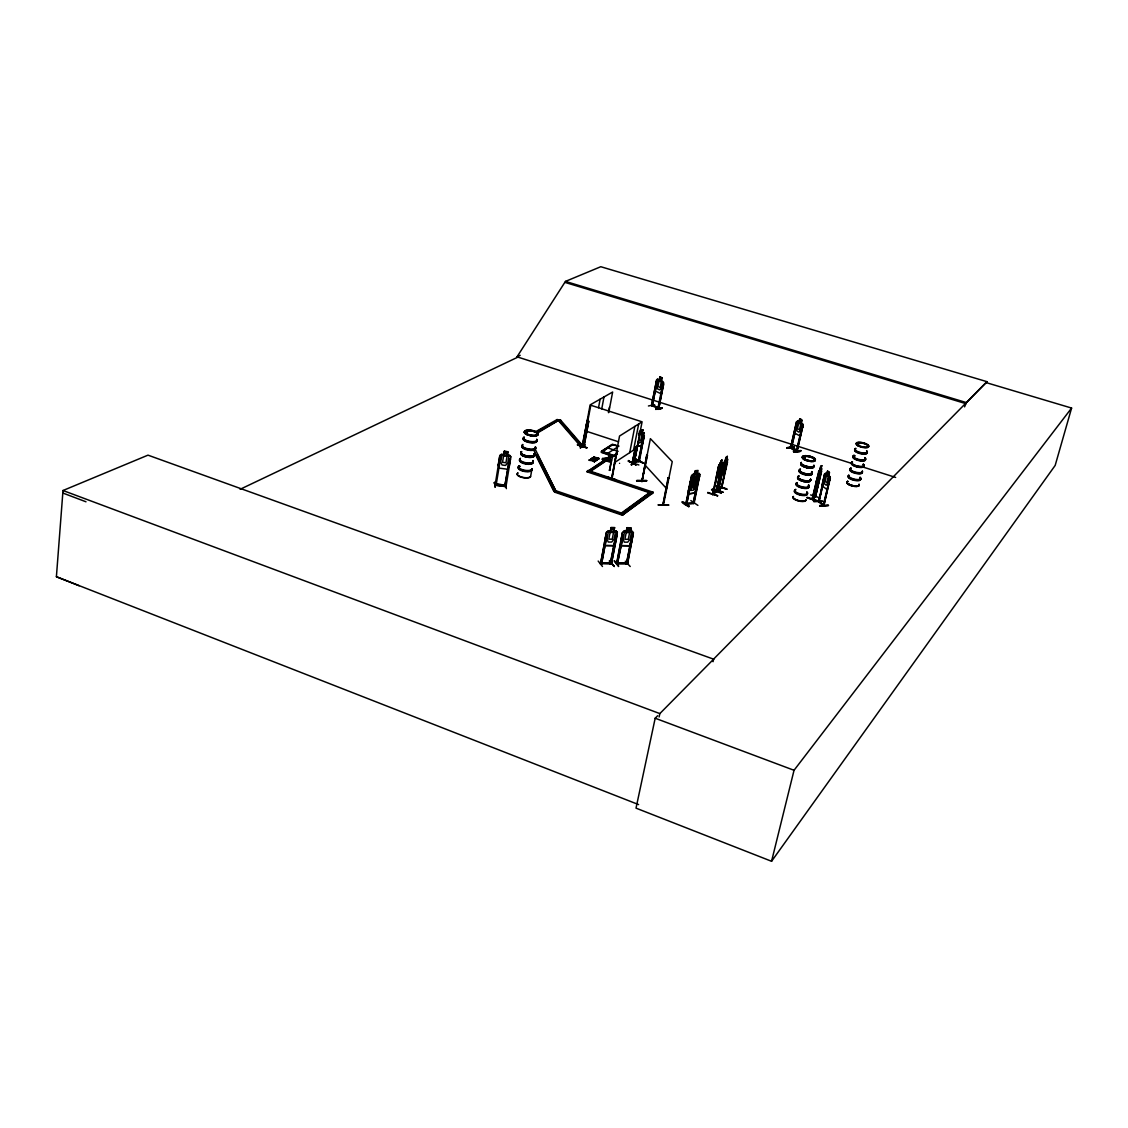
<?xml version="1.0" encoding="UTF-8"?>
<svg xmlns="http://www.w3.org/2000/svg" width="1128" height="1128" viewBox="0 0 1128 1128"><rect width="100%" height="100%" fill="white"/><g stroke="black" fill="none" stroke-linecap="round" stroke-linejoin="round"><path stroke-width="1.5" d="M794.803 429.754L794.69 433.11L799.752 435.845M629.382 461.846L638.885 464.976M693.226 502.312C695.962 502.454 692.113 504.089 693.734 503.201L699.783 474.55L699.163 473.478L697.301 473.704L698.331 474.761L697.034 480.909L695.102 483.7L692.55 484.011L691.732 481.543L695.257 470.714L698.077 470.446L697.259 473.873M817.673 477.257L817.603 479.315L819.703 475.452L821.635 465.652L820.93 468.994M693.029 503.314L698.74 476.679L699.487 476.594L694.087 503.426C683.512 505.231 683.103 502.721 693.41 502.778M822.382 486.041L822.65 482.46L822.382 486.041L826.782 489.369L828.29 486.704L826.768 489.228M711.542 489.862L721.271 493.204M726.7 489.284L717.013 485.66L726.77 488.875M79.129 585.742L56.4 576.732L62.999 490.511L147.994 455.148L713.615 659.175L713.051 661.699M612.758 455.754L609.529 470.376L611.066 461.535L610.713 462.409M609.247 470.249L609.952 470.334M610.868 461.634L602.479 458.856L608.161 458.01M719.255 475.579L716.238 477.863L718.494 466.315L721.807 460.027L721.144 463.439L722.061 462.663L722.202 463.523L716.125 491.977L716.774 490.793M602.507 459.618L602.676 458.758M724.684 471.969L725.642 468.472L724.684 471.969C718.705 478.427 723.203 462.508 725.431 460.605M820.409 497.984L810.623 494.924M818.59 480.824L816.235 483.151L816.616 480.331M816.291 483.024L816.658 480.288M494.628 482.389L495.079 487.324M494.699 482.389L493.979 482.883M505.118 485.294C507.868 486.676 494.487 481.825 495.079 485.28L499.916 455.472L501.311 454.373L503.68 454.669L501.763 455.698L500.691 462.057L502.059 465.004L505.485 465.441L507.783 462.959L508.855 456.614L507.219 455.247L507.797 451.834L504.371 451.44M499.817 455.444L498.266 464.595L498.957 468.12L507.572 469.22L509.264 465.949L510.815 456.84L509.856 455.472L507.36 455.19L507.938 451.736L504.258 451.256L503.68 454.669M495.15 486.746L494.459 482.869M496.08 485.364L500.606 457.827L499.605 457.7M503.793 454.852L504.258 451.256M509.532 458.828L504.752 486.45L509.532 458.828L510.533 458.955L505.978 486.605M505.809 484.222L506.359 488.65M530.738 475.833L531.781 469.882A6.895 2.538 9.8 0 1 522.757 471.109A6.895 2.538 9.8 0 1 519.923 466.555M240.109 489.298L517.949 357.097L517.047 356.8L565.452 281.408L600.787 266.716L987 381.687L712.811 659.908M608.993 455.938L608.077 458.151L609.19 456.008M663.165 503.61L663.123 503.567M556.964 420.335L557.091 419.56L560.672 420.194L583.444 446.491L581.569 446.434L558.854 420.138L536.477 432.842M558.854 420.138L537.83 432.785M560.672 420.194L558.712 420.913L581.413 447.224L583.289 447.294L583.035 445.828L583.937 446.166M663.32 503.666L663.038 505.048L662.77 503.567M663.433 505.006L672.246 461.62L650.391 438.665L641.917 481.543L647.528 455.19L646.823 454.796L641.931 481.515L646.823 454.796M535.292 449.381L556.245 491.752L554.158 491.611L534.066 450.763M587.942 471.25L588.097 470.432L653.041 492.189L652.872 493.021L622.346 515.2L555.314 492.358L555.469 491.512L556.4 490.906L623.375 513.719L623.206 514.565L555.469 491.512M577.564 444.784L586.884 447.731M581.413 447.224L581.569 446.434M582.062 446.251L582.274 445.292M582.104 446.223L587.251 420.307L583.289 443.515M582.386 446.364L590.113 404.896L612.645 392.022L608.739 412.58M582.57 446.335C583.641 444.023 581.456 445.856 583.007 445.179M583.684 447.055L588.731 421.28L587.73 421.096L582.866 446.759L590.804 405.248L641.423 421.604M598.531 407.701L600.124 399.171M587.223 470.996L652.238 492.781L652.069 493.599L587.082 471.814L611.221 455.5M589.253 460.21C599.856 459.307 582.062 460.041 592.524 460.605C597.502 463.989 590.959 458.024 594.611 461.676M592.172 460.309L590.846 458.729L596.162 460.196L593.187 460.661M590.748 459.279L591.185 458.518M592.087 458.419C602.648 457.517 584.91 458.236 595.344 458.8C600.308 462.17 593.779 456.234 597.417 459.871M601.76 408.858L603.988 396.957M592.524 460.605L589.366 459.674M596.063 460.746L592.947 459.815M595.006 458.504L593.666 456.939L598.968 458.405L596.007 458.856M593.568 457.474L594.005 456.727M594.273 461.888L594.71 461.126M595.344 458.8L592.186 457.883M595.767 458.024L598.869 458.941M595.711 460.957L596.162 460.196M597.093 460.083L597.53 459.336M598.517 459.166L598.968 458.405M608.429 412.481L609.416 407.293M602.507 459.561L602.719 458.419M536.209 435.182L536.167 434.506M606.822 448.394L606.963 447.661L618.116 451.341M607.372 454.542L607.583 453.442L617.58 447.041M606.526 461.07L606.864 460.139M606.554 477.229L616.381 479.908L606.638 476.679M536.646 435.084L535.758 434.971L536.519 434.943M608.203 457.954L610.953 461.338L608.189 457.644M611.714 478.455L619.526 436.042L642.086 421.844L633.795 463.932L634.105 462.988M612.095 478.596L616.776 452.018L611.573 478.892L611.813 477.525M605.13 545.487L613.59 545.599L615.437 542.103L613.66 545.712L605.017 545.599L604.58 542.004L606.328 532.36L607.879 531.105L610.304 531.189L608.288 532.43L606.977 539.156L608.246 542.032L611.672 542.06L614.055 539.212L615.366 532.501L613.773 531.288L614.478 527.678M613.97 531.217L616.466 531.246L607.907 531.232L606.497 532.472L600.463 563.901L601.506 563.972L607.09 534.63L601.576 563.915M601.619 563.958C602.423 562.491 600.04 562.04 600.575 563.901L606.074 534.63L607.231 534.813M602.479 566.496L598.164 561.067M610.403 531.302L610.953 527.523L614.619 527.566L613.815 531.344M629.72 452.624L634.852 426.398M628.592 460.534C631.426 463.537 644.271 468.247 628.141 461.084M609.388 561.166L614.238 566.51L609.515 561.081M611.785 562.872C608.598 561.829 613.872 564.479 610.192 563.746L616.001 534.714L617.157 534.912L611.39 563.986L600.35 563.676M615.324 542.089L617.199 532.529M633.541 450.114L638.674 424.001M631.201 464.764C638.744 459.096 635.036 462.424 631.736 464.919M635.008 448.888L632.272 463.171L633.175 463.411L636.009 449.071M639.294 461.493L632.117 463.072L635.558 447.548M622.346 515.2L653.041 492.189M635.572 448.986L632.427 463.058M632.949 463.368C632.075 461.056 633.4 461.958 633.203 463.27M638.857 434.618L639.491 431.361M618.553 566.524L614.252 561.039M638.589 437.932L639.294 437.805L633.922 463.89M638.575 433.786L640.055 433.476L640.676 430.276L643.045 429.824L642.311 433.152M638.758 434.872L640.112 433.561L640.76 430.318L642.946 429.951M617.298 563.704C619.173 562.336 615.86 562.266 616.537 563.704M620.597 542.201L622.459 532.515L616.494 563.944L617.58 563.76M616.748 563.972L622.191 534.771L623.347 534.954L617.467 563.76M617.326 563.732L623.347 534.954M639.379 461.479L644.116 435.591L638.321 461.493L643.961 432.687L642.326 432.983L643.157 433.927L641.987 439.864L640.337 442.669L638.222 443.135M644.384 435.732L638.716 461.62M638.998 460.703L632.173 462.931M629.847 531.443L631.412 532.656L630.087 539.339L627.704 542.173L624.32 542.159L623.065 539.283L624.39 532.585L626.449 531.415L627.055 527.692L630.749 527.791C633.936 537.295 626.449 526.212 622.501 532.571M626.491 531.471L627.112 527.749M636.798 480.979L646.696 480.627L636.601 480.697M652.266 405.84L657.159 381.856L652.181 405.826M659.838 376.893L659.245 379.995L657.878 380.446L656.778 385.959L657.483 388.864L659.668 389.879L661.318 388.06L662.432 382.547L661.445 381.01L662.206 377.965L659.781 376.907L662.206 377.965M643.2 462.804L635.515 458.941L643.425 463.213M648.431 405.981L654.635 404.698M629.889 531.499L630.749 527.791M625.307 561.208L630.214 566.51M655.706 408.956C660.472 410.634 667.508 405.657 655.749 409.027M633.034 534.869L627.52 563.986L626.153 563.774L626.576 562.703M626.308 563.958L632.047 534.855L633.189 535.053M626.548 563.986L632.047 534.855M651.505 405.516L658.752 408.745L663.532 384.803L662.672 384.535L657.836 408.505M631.37 542.258L633.358 532.642L632.456 531.344M662.883 384.493L658.71 408.703M633.414 532.698L627.394 563.972L616.607 563.944M658.512 408.815L663.757 383.069L663.067 381.645L657.582 379.135L656.623 379.84L651.561 405.558L656.693 379.826L657.666 379.234M662.926 504.54L668.129 477.694L668.862 478.117L668.129 477.694M662.954 504.991L668.481 477.708M526.127 431.164L526.973 432.024M526.804 431.22C529.709 431.897 523.956 431.714 526.635 431.192M691.647 475.565L694.636 474.07L691.577 475.522L688.291 490.736M691.732 475.593L685.711 504.286L686.557 504.174L692.07 477.482L691.323 477.567L692.31 477.637L686.684 504.399L685.866 504.442L691.549 477.722M694.707 474.169L695.398 470.869M688.7 506.599C678.718 501.748 680.903 499.055 689.25 506.035L688.672 506.655M697.922 505.4L690.844 500.564M696.596 476.791L693.805 477.088L696.526 476.749L695.793 480.204L696.907 481.134L695.624 487.268L693.706 490.074L691.182 490.398L690.378 487.959L691.661 481.811L693.255 480.528L690.153 481.896L691.436 480.655M698.74 476.679L693.255 503.469L694.383 502.383M696.427 489.665L694.975 493.077L688.545 493.881L694.933 492.978L699.868 474.606L699.163 473.478M657.638 715.744L655.185 718.226L636.023 808.141L771.566 861.284L1055.173 465.427L1071.6 408.068L986.704 382.773M659.104 716.985L659.838 713.601L713.615 659.175M707.651 492.922L717.619 495.657L717.309 496.306M641.733 480.175L642.466 480.528M713.22 489.157L722.992 492.358L713.009 489.312M716.209 491.54L712.374 494.473L713.051 493.232M712.459 494.487L718.522 466.329L721.92 460.055M722.146 465.582L716.52 491.723L712.769 494.628L718.79 468.12M721.807 460.027L720.129 470.052L717.803 473.986L717.732 471.871M722.061 462.663L716.252 491.935M721.469 487.747L717.887 490.652L722.117 486.986M717.901 490.609L723.852 462.621L727.475 459.054L721.596 488.184L727.532 461.944M723.203 468.19L723.26 470.291L725.558 466.386L727.348 456.459L726.037 457.418L724.5 462.184L718.268 490.807L724.275 464.468M725.445 460.675L726.122 457.376L727.348 456.459M726.474 459.787L727.236 456.417M721.215 487.987L727.616 459.914M713.178 489.129L723.006 492.245L713.305 488.635M787.034 447.957L794.352 446.787L787.231 447.576M798.991 422.027L797.693 422.422L796.41 428.005L796.918 431.009L798.92 432.151L800.542 430.36L801.853 420.095C798.074 415.485 800.584 424.537 797.566 421.054L796.551 421.745L790.559 447.745M791.165 448.056L797.017 423.846L791.532 448.084L790.742 446.829M799.061 422.027L799.752 419.024M801.98 426.821L802.826 427.131L801.98 426.821L796.368 451.129C799.653 449.55 792.772 451.708 790.925 447.717M796.763 451.087L802.234 426.807M800.838 450.551C800.161 453.935 784.397 451.073 800.866 450.608M817.137 501.029C800.824 495.657 805.745 497.081 816.996 501.199M815.248 496.447L812.061 499.351L818.632 471.828L821.593 468.19L821.621 469.107M818.491 473.478L812.132 499.323M818.195 476.791L820.578 470.009L819.605 470.884L812.456 499.507L820.705 466.611L819.845 469.826M813.852 501.622L822.439 501.184M821.043 471.222L815.417 496.898L821.678 471.081M815.234 496.489L821.663 469.036M815.375 496.87L821.381 471.335M824.695 476.242L818.646 501.946L824.582 473.957L825.541 473.266L829.884 476.622L830.335 478.159L823.694 505.837L823.059 505.358M822.961 484.786L818.942 501.946L818.547 500.522L819.196 501.001M822.721 482.488L824.582 473.957M824.075 477.553L818.984 501.932M826.824 474.225L827.628 471.194L829.475 472.435L827.797 483.39L826.246 485.223L824.497 483.898L824.159 480.655L825.583 474.733L826.768 474.38L827.487 471.039L829.376 472.491M819.619 505.993C837.47 504.879 823.708 505.908 819.845 506.218M818.082 501.509L823.933 505.781L829.588 479.654L823.144 505.443C825.823 503.948 821.367 504.569 819.111 501.269M823.482 505.753L829.193 481.261M771.566 861.284L794.041 770.283L1071.6 408.068M964.581 406.856L966.329 402.569L987 381.687M815.206 495.826L815.685 495.939M586.687 447.915L577.324 444.911L586.87 447.774M717.605 495.685L707.778 492.428M807.493 497.349L817.278 500.55M601.887 562.886L610.488 563.168L600.66 562.858M642.777 442.204L641.324 445.377L636.178 446.589M642.692 442.162L641.451 445.518L636.107 446.702M819.266 470.376L818.519 471.786M636.883 480.429L646.668 480.627M646.57 481.05L636.587 480.739M696.427 486.69L689.969 487.536L696.469 486.788L697.992 483.418M628.465 460.943L636.136 464.933M713.178 494.346C714.687 492.894 711.542 493.81 713.333 493.613L716.28 491.3M693.593 484.405L696.455 481.106L693.974 485.082C696.935 488.593 693.043 490.99 693.241 485.886L690.223 489.383L692.846 485.251C690.237 479.936 693.523 481.684 693.805 483.912M631.327 542.201L629.607 545.698L621.204 545.585L620.724 542.187L621.091 545.712L629.664 545.825L631.497 542.286M867.883 446.829L867.164 446.448L867.841 447.069M682.327 502.03L689.039 506.528M660.67 393.46L662.037 390.979M662.178 391.007L660.712 393.587L655.199 391.021L655.128 387.75M857.618 444.136L858.831 444.164L857.759 443.671M857.294 443.417L857.717 443.953M856.927 443.656L858.422 443.91M799.681 435.859L801.134 433.363L799.71 435.986M813.739 460.689L814.458 460.548L813.514 460.252M814.458 460.717L814.106 460.097M611.475 477.793L612.194 477.877M803.855 457.686L805.124 457.517L803.615 457.418M614.337 560.63L618.609 565.932M805.082 457.601L803.178 457.291L803.841 456.854M787.076 447.957L794.323 446.773M794.197 447.167L786.752 447.872M580.271 447.872L585.164 444.841L580.328 447.844M626.421 563.958L627.379 563.774M610.192 563.746L611.432 563.746M812.569 499.464L815.657 496.574M815.121 496.123L812.964 498.52M812.682 498.139L815.459 496.235M527.34 431.657L526.55 431.375M721.68 487.507L718.522 489.834L721.342 487.395M717.112 485.985L726.841 489.228M824.737 474.042L825.555 473.393M712.995 493.5L715.942 491.188M716.238 477.863L719.142 475.551M721.708 474.155L724.571 471.856M727.475 459.054L726.658 459.674M726.122 457.799L726.855 457.249L725.896 458.87M720.439 462.494L721.187 461.944M721.948 462.635L721.215 463.298M719.058 464.905L721.906 462.748M720.679 461.422L721.412 460.858M633.837 463.904L639.9 434.632L642.015 434.167L640.845 440.117L638.716 440.583M632.244 462.395L633.316 462.297M635.388 461.451L631.299 464.708M606.314 477.384L614.661 479.795M616.776 452.018L617.115 452.131M614.379 462.706L636.953 447.872M617.072 453.583L613.59 455.374L601.52 451.144L612.377 444.263L618.99 446.138M617.002 453.949L613.519 455.74L601.45 451.595L612.307 444.615L617.566 446.053M616.931 454.316L613.449 456.107L601.379 451.961L612.109 445.038M616.861 454.669L613.378 456.473L601.365 452.427L606.751 448.747M555.314 492.358L556.245 491.752L537.492 454.81M587.082 471.814L606.737 459.096M588.731 421.28L583.994 446.956M587.575 420.406L586.87 420.532M537.548 431.347L552.48 422.873M534.7 432.25L557.091 419.56M866.854 446.702L867.644 447.083M803.573 457.249L804.447 456.939M804.024 457.291L804.588 457.192M712.896 494.628L719.974 464.228M520.191 355.32L516.991 356.829L851.992 463.523M639.435 460.576L638.956 460.689M527.523 431.954L526.663 432.024M504.851 485.59L495.15 484.067M638.462 460.83L632.526 462.029M638.716 460.957L633.076 462.085M638.589 433.899L643.961 432.687M658.16 407.786L652.393 405.22M652.604 405.178L659.006 407.899L658.103 407.659M657.807 408.449L658.202 407.546M652.365 405.727L651.646 404.614L652.548 404.853M813.443 460.365L814.12 460.52M663.532 384.803L662.672 384.535M610.798 462.367L602.324 459.674M612.25 444.982L613.195 445.01M527.086 431.714L526.409 431.531M693.678 502.51L694.284 502.454M695.708 480.161L697.668 479.809L698.288 480.866M691.45 480.768L697.682 479.964L698.26 480.965M692.86 474.282L699.177 473.647L697.301 473.704M698.979 476.834L699.727 476.749M800.795 451.003L793.661 451.806M796.58 450.213L791.419 447.478M791.673 447.449L797.482 450.551M608.133 457.94L602.493 458.546L611.066 461.535M617.721 562.914L626.449 563.21L616.551 562.703M611.362 563.958L617.369 532.543L616.41 531.189M627.535 562.942L627.267 563.774M797.566 421.054L802.558 423.874L803.065 425.369L797.031 451.468L790.629 447.731L796.551 421.745M801.853 420.095L800.993 423.155L802.558 423.874M686.67 503.215L686.007 504.47M819.675 505.499L828.319 505.217M813.542 501.382L822.467 501.311M818.801 501.283L823.525 504.681M829.926 476.538L830.335 478.159M830.095 480.049L829.277 479.668M583.19 445.743L584.107 446.025M626.548 562.675L627.661 562.957L626.759 562.942M600.505 563.662L601.689 563.915M623.995 531.26L626.35 531.288M611.108 527.692L614.52 527.735M627.21 527.876L630.608 527.904M495.065 485.068L505.964 486.45M554.299 490.75L556.4 490.906M804.123 456.868L803.277 457.192M610.713 562.9L610.389 563.958L616.001 534.714M791.01 446.787L791.673 447.153M596.12 458.32L598.63 458.631M593.3 460.125L595.81 460.421M651.772 404.684L652.435 404.98M501.311 454.415L509.87 455.515M526.677 432.151L525.704 431.629M506.021 485.449L505.753 486.619L495.079 485.266M565.452 281.408L966.329 402.569M565.269 282.479L966.033 403.697M863.738 467.274L895.632 477.426M585.996 431.122L618.454 441.767M711.613 489.439L721.398 492.696M616.071 480.542L606.328 477.327L616.043 480.627M589.606 471.814L652.872 493.021M62.999 490.511L659.838 713.601M655.185 718.226L794.041 770.283M62.815 493.021L85.996 501.791M56.4 576.732L638.603 804.588M635.487 459.364L643.157 463.213M614.196 566.439L609.515 560.574M796.946 451.454L802.981 425.369L802.417 423.973M657.159 381.856L656.299 381.602L656.947 381.899M797.017 423.846L796.763 423.874M689.786 484.434L689.969 487.536L689.814 484.349M593.666 456.939L595.105 457.968M590.846 458.729L592.285 459.759M593.892 457.277L597.191 459.547M592.623 460.055L594.371 461.352M591.072 459.068L592.849 460.365M645.103 465.173L666.69 488.706M565.086 426.243L583.289 447.294M616.339 531.302L617.242 532.585M509.786 455.571L510.829 456.882M643.876 432.644L644.37 433.73M534.7 453.118L554.158 491.611M498.393 464.539L499.069 468.021M727.377 459.011L727.461 459.942M688.39 490.708L688.616 493.937M864.64 458.743A6.401 2.087 13.5 0 1 859.747 460.844A6.401 2.087 13.5 0 1 853.163 456.685M853.84 456.318A6.401 2.087 13.5 0 1 854.883 456.107M864.809 458.349A6.486 2.115 13.5 0 1 862.708 460.746A6.486 2.115 13.5 0 1 854.263 458.461A6.486 2.115 13.5 0 1 854.911 455.67M866.614 450.678A6.415 2.073 13.5 0 1 864.979 453.005A6.415 2.073 13.5 0 1 856.942 451.214A6.415 2.073 13.5 0 1 855.799 448.267M864.894 457.982A6.486 2.115 13.5 0 1 863.244 460.365A6.486 2.115 13.5 0 1 855.095 458.546A6.486 2.115 13.5 0 1 853.952 455.529M864.922 457.587A6.401 2.087 13.5 0 1 863.287 459.942A6.401 2.087 13.5 0 1 855.25 458.137A6.401 2.087 13.5 0 1 854.122 455.162M866.91 452.483A6.415 2.073 13.5 0 1 859.818 453.555A6.415 2.073 13.5 0 1 855.517 449.423M867.094 452.088A6.5 2.101 13.5 0 1 859.903 453.188A6.5 2.101 13.5 0 1 855.546 448.986M866.586 451.087A6.5 2.101 13.5 0 1 864.936 453.442A6.5 2.101 13.5 0 1 856.786 451.623A6.5 2.101 13.5 0 1 855.63 448.634M863.301 464.116A6.387 2.101 13.5 0 1 858.436 466.245A6.387 2.101 13.5 0 1 851.88 462.057M863.216 464.567A6.401 2.115 13.5 0 1 861.566 466.936A6.401 2.115 13.5 0 1 853.543 465.131A6.401 2.115 13.5 0 1 852.415 462.142M863.287 464.271A6.401 2.115 13.5 0 1 861.651 466.654A6.401 2.115 13.5 0 1 853.614 464.849A6.401 2.115 13.5 0 1 852.486 461.846M859.832 478.286A6.373 2.143 13.6 0 1 858.182 480.711A6.373 2.143 13.6 0 1 850.188 478.906A6.373 2.143 13.6 0 1 849.088 475.875M859.071 484.434A6.373 2.171 13.6 0 1 851.978 485.632A6.373 2.171 13.6 0 1 847.748 481.36M862.37 470.954A6.387 2.129 13.6 0 1 855.292 472.096A6.387 2.129 13.6 0 1 851.034 467.88M860.086 477.539A6.458 2.171 13.6 0 1 855.137 479.767A6.458 2.171 13.6 0 1 848.51 475.466M860.001 477.891A6.458 2.171 13.6 0 1 858.337 480.345A6.458 2.171 13.6 0 1 850.23 478.526A6.458 2.171 13.6 0 1 849.116 475.438M862.088 472.096A6.387 2.129 13.6 0 1 855.01 473.252A6.387 2.129 13.6 0 1 850.752 469.022M862.441 472.322A6.472 2.157 13.6 0 1 854.291 472.632A6.472 2.157 13.6 0 1 850.78 468.599M862.356 471.363A6.472 2.157 13.6 0 1 855.179 472.519A6.472 2.157 13.6 0 1 850.865 468.247M863.625 465.779A6.373 2.101 13.5 0 1 856.561 466.893A6.373 2.101 13.5 0 1 852.303 462.72M863.738 465.441A6.401 2.115 13.5 0 1 856.645 466.569A6.401 2.115 13.5 0 1 852.359 462.367M860.114 477.144A6.373 2.143 13.6 0 1 855.235 479.329A6.373 2.143 13.6 0 1 848.693 475.099M811.356 472.787A6.627 2.256 13.1 0 1 809.439 475.297A6.627 2.256 13.1 0 1 801.12 473.422A6.627 2.256 13.1 0 1 800.175 470.277M810.595 479.033A6.599 2.27 13.1 0 1 803.051 480.246A6.599 2.27 13.1 0 1 798.892 475.833M811.624 472.012A6.726 2.284 13.1 0 1 809.678 474.55A6.726 2.284 13.1 0 1 801.232 472.646A6.726 2.284 13.1 0 1 800.288 469.459M811.525 472.378A6.712 2.284 13.1 0 1 809.594 474.916A6.712 2.284 13.1 0 1 801.148 473.013A6.712 2.284 13.1 0 1 800.203 469.826M813.908 466.555A6.726 2.27 13 0 1 806.097 467.119A6.726 2.27 13 0 1 801.106 463.072M813.866 465.554A6.726 2.27 13 0 1 807.042 466.95A6.726 2.27 13 0 1 801.19 462.706M810.581 479.203A6.627 2.284 13.1 0 1 802.995 480.415A6.627 2.284 13.1 0 1 798.835 475.988M807.154 493.697A6.599 2.312 13.1 0 1 799.597 494.966A6.599 2.312 13.1 0 1 795.48 490.497M808.55 484.744A6.613 2.298 13.1 0 1 803.221 487.056A6.613 2.298 13.1 0 1 796.65 482.629M806.858 492.231A6.683 2.341 13.1 0 1 804.913 494.839A6.683 2.341 13.1 0 1 796.509 492.95A6.683 2.341 13.1 0 1 795.578 489.679M807.338 493.303A6.683 2.341 13.1 0 1 799.681 494.586A6.683 2.341 13.1 0 1 795.494 490.046M806.887 491.822A6.599 2.312 13.1 0 1 804.955 494.388A6.599 2.312 13.1 0 1 796.664 492.513A6.599 2.312 13.1 0 1 795.748 489.312M808.268 485.928A6.613 2.298 13.1 0 1 806.337 488.48A6.613 2.298 13.1 0 1 798.046 486.605A6.613 2.298 13.1 0 1 797.115 483.418M808.438 485.519A6.697 2.326 13.1 0 1 806.492 488.1A6.697 2.326 13.1 0 1 798.074 486.21A6.697 2.326 13.1 0 1 797.144 482.967M808.522 485.153A6.697 2.326 13.1 0 1 806.576 487.733A6.697 2.326 13.1 0 1 798.159 485.844A6.697 2.326 13.1 0 1 797.228 482.601M805.956 499.859A6.571 2.326 13.1 0 1 798.314 500.494A6.571 2.326 13.1 0 1 793.463 496.405A6.599 2.341 13.1 0 0 798.271 500.677A6.599 2.341 13.1 0 0 805.942 500.028M810.454 479.738A6.627 2.284 13.1 0 1 803.714 481.162A6.627 2.284 13.1 0 1 797.975 476.918M805.885 500.268A6.599 2.341 13.1 0 1 798.215 500.902A6.599 2.341 13.1 0 1 793.351 496.799M536.716 439.173A6.937 2.439 9.9 0 1 529.737 441.372A6.937 2.439 9.9 0 1 524.111 436.931M535.405 447.111A7.022 2.496 9.9 0 1 528.341 449.381A7.022 2.496 9.9 0 1 522.645 444.841M536.491 440.428A6.937 2.439 9.9 0 1 529.525 442.627A6.937 2.439 9.9 0 1 523.885 438.186M535.391 446.674A6.923 2.467 9.9 0 1 528.426 448.902A6.923 2.467 9.9 0 1 522.8 444.432M535.18 447.929A6.923 2.467 9.9 0 1 528.214 450.171A6.923 2.467 9.9 0 1 522.588 445.687M535.335 447.492A7.022 2.496 9.9 0 1 528.285 449.762A7.022 2.496 9.9 0 1 522.574 445.236M536.66 440.005A7.036 2.482 9.9 0 1 529.596 442.232A7.036 2.482 9.9 0 1 523.871 437.72M536.731 439.61A7.036 2.482 9.9 0 1 529.652 441.838A7.036 2.482 9.9 0 1 523.942 437.34M521.545 451.694A6.923 2.496 9.9 0 0 527.157 456.191A6.923 2.496 9.9 0 0 534.136 453.935A6.909 2.482 9.9 0 1 527.185 456.022A6.895 2.467 9.9 0 1 521.601 451.552A6.909 2.482 9.9 0 0 527.185 456.022A6.895 2.467 9.9 0 0 534.122 453.78M532.966 460.492A6.909 2.51 9.9 0 1 526.015 462.79A6.909 2.51 9.9 0 1 520.417 458.264M532.021 469.079A6.994 2.566 9.8 0 1 523.73 470.545A6.994 2.566 9.8 0 1 518.979 466.118M531.951 469.459A6.994 2.566 9.8 0 1 522.8 470.7A6.994 2.566 9.8 0 1 519.923 466.09M532.754 461.747A6.909 2.51 9.9 0 1 525.789 464.045A6.909 2.51 9.9 0 1 520.205 459.519M532.007 468.628A6.895 2.524 9.8 0 1 523.829 470.08A6.895 2.524 9.8 0 1 519.134 465.709M530.625 476.481A6.895 2.552 9.8 0 1 521.714 477.088A6.895 2.552 9.8 0 1 517.879 472.9M532.909 461.31A7.008 2.538 9.9 0 1 525.859 463.636A7.008 2.538 9.9 0 1 520.191 459.054M532.98 460.929A7.008 2.538 9.9 0 1 525.93 463.255A7.008 2.538 9.9 0 1 520.262 458.673M533.939 454.88A6.895 2.482 9.9 0 1 527.002 457.136A6.895 2.482 9.9 0 1 521.404 452.652A6.881 2.482 9.9 0 0 526.113 456.967A6.881 2.482 9.9 0 0 534.263 455.585M534.038 454.485A6.923 2.496 9.9 0 1 527.058 456.755A6.923 2.496 9.9 0 1 521.446 452.243M530.583 476.749A6.895 2.552 9.8 0 1 521.672 477.341A6.895 2.552 9.8 0 1 517.837 473.168M658.273 504.879C671.498 505.964 673.331 504.315 658.216 504.977M619.526 463.354L619.61 463.312M611.418 460.562L610.713 460.435L611.418 460.591M503.596 455.938L502.524 462.297L505.95 462.734L507.022 456.375L503.596 455.938M504.879 452.032L504.681 453.174L506.895 453.456L507.092 452.328L504.879 452.032M589.972 471.067L589.817 471.885L613.054 456.107L589.972 471.067M610.121 532.444L608.81 539.17L612.222 539.198L613.533 532.486L610.121 532.444M611.545 528.256L611.32 529.455L613.519 529.469L613.745 528.271L611.545 528.256M621.401 513.043L621.232 513.903L650.32 492.132L621.401 513.043M641.014 430.811L640.803 431.883L642.382 430.529L641.014 430.811M626.209 532.599L624.884 539.297L628.268 539.325L629.607 532.642L626.209 532.599M627.647 528.426L627.408 529.624L629.593 529.638L629.833 528.44L627.647 528.426M659.048 380.982L657.948 386.509L660.148 387.524L661.248 381.997L659.048 380.982M660.134 377.711L659.936 378.698L661.346 379.346L661.544 378.359L660.134 377.711M693.029 481.628L691.732 487.775L694.27 487.437L695.553 481.303L693.029 481.628M694.397 475.226L693.1 481.388L695.666 481.078L696.963 474.916L694.397 475.226M694.284 477.722L694.058 478.822L695.68 478.624L695.92 477.525L694.284 477.722M695.666 471.321L695.44 472.421L697.09 472.223L697.315 471.123L695.666 471.321M719.65 465.356L718.353 471.405L719.509 470.517L720.806 464.482L719.65 465.356M725.107 461.719L723.809 467.725L724.951 466.851L726.249 460.858L725.107 461.719M798.765 423.028L797.468 428.612L799.47 429.754L800.753 424.156L798.765 423.028M799.921 419.729L799.696 420.73L800.979 421.463L801.204 420.462L799.921 419.729M826.514 475.438L825.104 481.36L826.852 482.685L828.276 476.749L826.514 475.438M827.712 471.955L828.586 473.859L827.712 471.955M720.228 472.139L719.269 475.663L720.228 472.139M819.661 477.482L818.702 480.937L819.76 477.525M821.635 465.652L820.606 466.654L821.748 465.695M726.827 462.889L723.161 465.667L726.855 462.903M661.882 408.054L655.692 409.408L661.896 408.11M857.971 445.207A6.43 2.059 13.5 0 0 868.546 446.617A6.43 2.059 13.5 0 0 861.073 442.359A6.43 2.059 13.5 0 0 857.971 445.207M857.844 445.771A6.401 2.044 13.5 0 0 868.377 447.181A6.401 2.044 13.5 0 0 860.932 442.951A6.401 2.044 13.5 0 0 857.844 445.771M857.914 445.433A6.43 2.059 13.5 0 0 868.49 446.843A6.43 2.059 13.5 0 0 861.016 442.599A6.43 2.059 13.5 0 0 857.914 445.433M851.922 485.858A6.373 2.171 13.6 0 0 859.014 484.659A6.345 2.157 13.6 0 1 851.936 485.844A6.373 2.171 13.6 0 1 847.692 481.585A6.345 2.157 13.6 0 0 851.936 485.844M852.035 485.449A6.345 2.157 13.6 0 0 859.071 484.264A6.345 2.157 13.6 0 1 852.021 485.463A6.345 2.157 13.6 0 1 847.805 481.219A6.345 2.157 13.6 0 0 852.035 485.449M804.081 458.842A6.655 2.214 13 0 0 815.107 460.28A6.655 2.214 13 0 0 807.592 455.811A6.655 2.214 13 0 0 804.081 458.842A6.613 2.2 13 0 0 815.079 460.252A6.613 2.2 13 0 0 807.606 455.825A6.613 2.2 13 0 0 804.109 458.814M803.954 459.434A6.627 2.214 13 0 0 814.938 460.873A6.627 2.214 13 0 0 807.451 456.417A6.627 2.214 13 0 0 803.954 459.434M803.968 459.434A6.613 2.214 13 0 0 814.924 460.873A6.613 2.214 13 0 0 807.451 456.431A6.613 2.214 13 0 0 803.968 459.434M804.024 459.068A6.655 2.214 13 0 0 815.05 460.52A6.655 2.214 13 0 0 807.535 456.05A6.655 2.214 13 0 0 804.024 459.068M807.14 466.513A6.641 2.228 13 0 0 813.866 465.131A6.627 2.228 13 0 1 807.14 466.498A6.641 2.228 13 0 1 801.374 462.325A6.627 2.228 13 0 0 807.14 466.498M809.707 474.084A6.613 2.242 13.1 0 0 811.624 471.589A6.627 2.256 13.1 0 1 809.721 474.084A6.627 2.256 13.1 0 1 801.402 472.223A6.627 2.256 13.1 0 1 800.457 469.079A6.613 2.242 13.1 0 0 801.402 472.223A6.613 2.242 13.1 0 0 809.707 474.084M806.858 467.711A6.641 2.242 13.1 0 0 813.584 466.329A6.627 2.228 13.1 0 1 806.858 467.711A6.641 2.242 13.1 0 1 801.091 463.523A6.627 2.228 13.1 0 0 806.858 467.711M802.939 480.725A6.613 2.27 13.1 0 0 810.496 479.513A6.627 2.284 13.1 0 1 802.939 480.725A6.627 2.284 13.1 0 1 798.765 476.298A6.613 2.27 13.1 0 0 802.939 480.725M803.63 481.515A6.599 2.27 13.1 0 0 810.341 480.091A6.585 2.27 13.1 0 1 803.644 481.501A6.599 2.27 13.1 0 1 797.905 477.285A6.585 2.27 13.1 0 0 803.644 481.501M526.79 433.829A6.965 2.425 9.9 0 0 538.056 434.181A6.965 2.425 9.9 0 0 529.117 430.008A6.965 2.425 9.9 0 0 526.79 433.829M526.691 434.449A6.937 2.425 9.9 0 0 537.915 434.802A6.923 2.411 9.9 0 0 529.018 430.628A6.937 2.425 9.9 0 0 526.691 434.449A6.909 2.411 9.9 0 0 537.887 434.802A6.937 2.425 9.9 0 0 529.018 430.642A6.923 2.411 9.9 0 0 526.706 434.435A6.923 2.411 9.9 0 0 537.915 434.788A6.909 2.411 9.9 0 0 529.032 430.656A6.909 2.411 9.9 0 0 526.72 434.449M526.748 434.054A6.965 2.425 9.9 0 0 538.014 434.407A6.965 2.425 9.9 0 0 529.074 430.233A6.965 2.425 9.9 0 0 526.748 434.054M527.114 456.459A6.923 2.496 9.9 0 0 534.08 454.189A6.909 2.482 9.9 0 1 527.114 456.431A6.923 2.496 9.9 0 1 521.489 451.961A6.909 2.482 9.9 0 0 527.114 456.431"/></g></svg>
